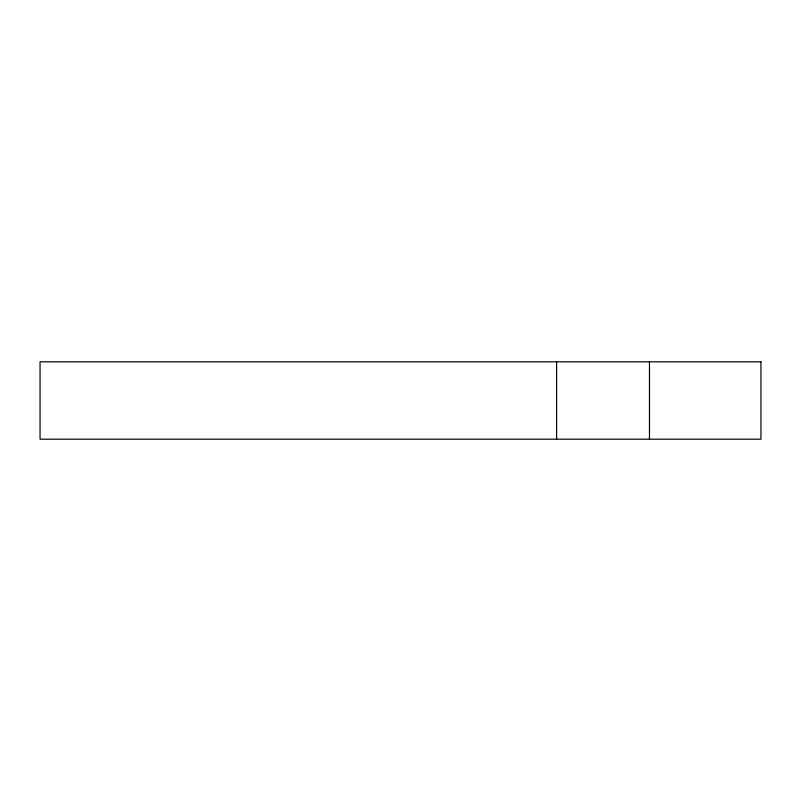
<?xml version="1.0" encoding="UTF-8"?>
<svg xmlns="http://www.w3.org/2000/svg" width="801" height="801" viewBox="0 0 801 801"><rect width="100%" height="100%" fill="white"/><g stroke="black" fill="none" stroke-linecap="round" stroke-linejoin="round"><path stroke-width="1.2" d="M649.471 361.812L649.471 439.188M556.595 361.812L556.595 439.188M760.95 361.812L40.05 361.812L40.05 439.188L760.95 439.188L760.95 361.812"/></g></svg>
